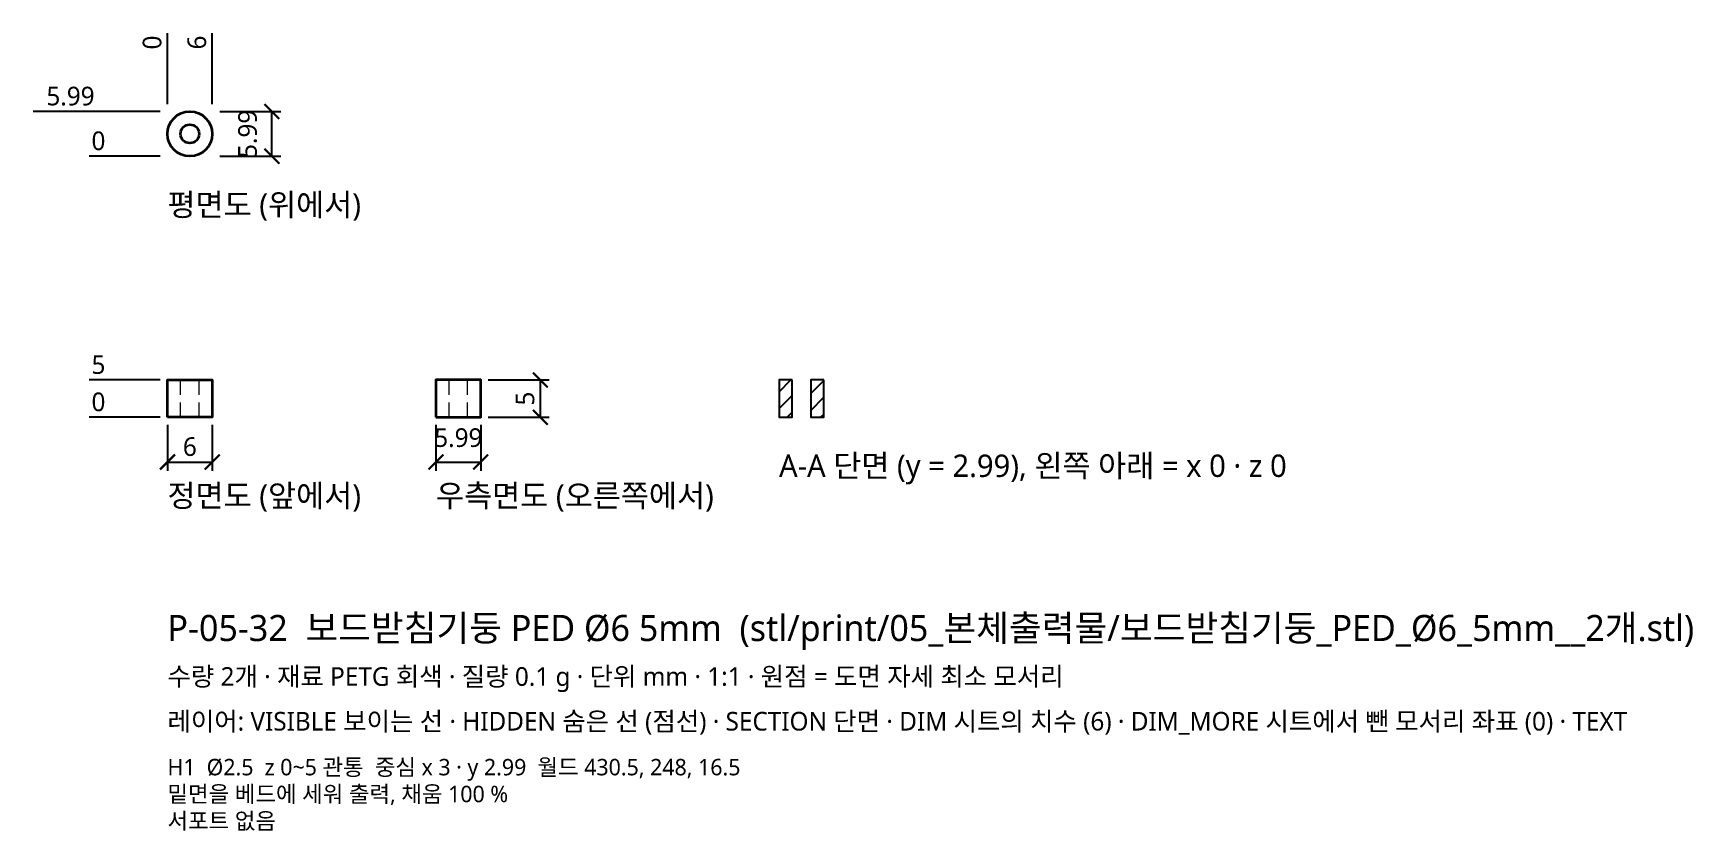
# Model space of a CAD drawing. Header units: millimetres. Extents: x -18 to 204, y -55 to 51.
import ezdxf

# ---------------------------------------------------------------- set-up
doc = ezdxf.new("R2010")
doc.units = ezdxf.units.MM
doc.linetypes.add('HIDDEN', pattern=[3, 2, -1])
for name, color, linetype, lineweight in [('DIM', 4, 'CONTINUOUS', 13), ('HIDDEN', 8, 'HIDDEN', 18), ('SECTION', 5, 'CONTINUOUS', 25), ('TEXT', 7, 'CONTINUOUS', 18), ('VISIBLE', 7, 'CONTINUOUS', 35)]:
    doc.layers.add(name, color=color, linetype=linetype, lineweight=lineweight)
doc.styles.add('KR', font='malgun.ttf')
doc.dimstyles.new('TOCCATA', dxfattribs={"dimtxt": 2.5, "dimasz": 2, "dimexe": 1.2, "dimexo": 1, "dimgap": 0.8, "dimtad": 1, "dimdsep": 46, "dimtxsty": 'KR', "dimblk": 'ARCHTICK', "dimcen": 2.5, "dimazin": 3, "dimtfac": 0.5, "dimtmove": 2, "dimatfit": 3})

# ---------------------------------------------------------------- blocks, each defined once
blk = doc.blocks.new('_ARCHTICK')
at = {"color": 0, "linetype": 'BYBLOCK', "const_width": 0.15}
blk.add_lwpolyline([(-0.5, -0.5), (0.5, 0.5)], dxfattribs=at)

msp = doc.modelspace()

# ---------------------------------------------------------------- hatches: boundary and pattern name
at = {"layer": 'SECTION'}
h = msp.add_hatch(dxfattribs=at)
h.set_pattern_fill('ANSI31', scale=0.5)
h.paths.add_polyline_path([(83.74, 5), (81.99, 5), (81.99, 0), (83.74, 0)])
h.paths.add_polyline_path([(87.989, 5), (86.239, 5), (86.239, 0), (87.989, 0)])

# ---------------------------------------------------------------- linework, layer by layer
at = {"layer": 'HIDDEN'}
for points in [[(1.75, 0), (1.75, 5)], [(4.25, 0), (4.25, 5)], [(37.745, 0), (37.745, 5)], [(40.245, 0), (40.245, 5)]]:
    msp.add_lwpolyline(points, dxfattribs=at)
at = {"layer": 'SECTION'}
for points in [[(83.74, 5), (81.99, 5), (81.99, 0), (83.74, 0)], [(87.989, 5), (86.239, 5), (86.239, 0), (87.989, 0)]]:
    msp.add_lwpolyline(points, close=True, dxfattribs=at)
at = {"layer": 'VISIBLE'}
for points in [[(0, 0), (0, 5), (6, 5), (6, 0), (0, 0)], [(36, 0), (41.99, 0), (41.99, 5), (36, 5), (36, 0)]]:
    msp.add_lwpolyline(points, dxfattribs=at)
for radius in [3, 1.25]:
    msp.add_circle((3, 37.995), radius, dxfattribs=at)

# ---------------------------------------------------------------- texts
at = {"layer": 'TEXT', "style": 'KR'}
for s, height, p in [('평면도 (위에서)', 3, (0, 27)), ('A-A 단면 (y = 2.99), 왼쪽 아래 = x 0 · z 0', 3, (81.99, -8)), ('정면도 (앞에서)', 3, (0, -12)), ('우측면도 (오른쪽에서)', 3, (36, -12)), ('P-05-32  보드받침기둥 PED Ø6 5mm  (stl/print/05_본체출력물/보드받침기둥_PED_Ø6_5mm__2개.stl)', 3.5, (0, -30)), ('수량 2개 · 재료 PETG 회색 · 질량 0.1 g · 단위 mm · 1:1 · 원점 = 도면 자세 최소 모서리', 2.5, (0, -36)), ('레이어: VISIBLE 보이는 선 · HIDDEN 숨은 선 (점선) · SECTION 단면 · DIM 시트의 치수 (6) · DIM_MORE 시트에서 뺀 모서리 좌표 (0) · TEXT', 2.5, (0, -42)), ('H1  Ø2.5  z 0~5 관통  중심 x 3 · y 2.99  월드 430.5, 248, 16.5', 2.2, (0, -48)), ('밑면을 베드에 세워 출력, 채움 100 %', 2.2, (0, -51.6)), ('서포트 없음', 2.2, (0, -55.2))]:
    msp.add_text(s, height=height, dxfattribs=at).set_placement(p)

# ---------------------------------------------------------------- dimensions: what is measured, and where the dimension line sits
at = {"layer": 'DIM'}
for feature_location, offset, dtype, origin in [((0, 40.989849091), (0, 8), 1, (0, 35)), ((6, 40.99), (0, 8), 1, (0, 35)), ((0, 40.99), (-8, 0), 0, (0, 35)), ((0, 35), (-8, 0), 0, (0, 35)), ((0, 5), (-8, 0), 0, (0, 0)), ((0, 0), (-8, 0), 0, (0, 0))]:
    msp.add_ordinate_dim(feature_location=feature_location, offset=offset, dtype=dtype, origin=origin, dimstyle='TOCCATA', dxfattribs=at).render()
for base, p1, p2 in [((14, 35), (6, 35), (6, 40.99)), ((49.99, 0), (41.99, 0), (41.99, 5))]:
    msp.add_linear_dim(base=base, p1=p1, p2=p2, angle=90, dimstyle='TOCCATA', dxfattribs=at).render()
for base, p1, p2 in [((0, -6), (0, 0), (6, 0)), ((36, -6), (36, 0), (41.99, 0))]:
    msp.add_linear_dim(base=base, p1=p1, p2=p2, dimstyle='TOCCATA', dxfattribs=at).render()

doc.saveas('drawing.dxf')
